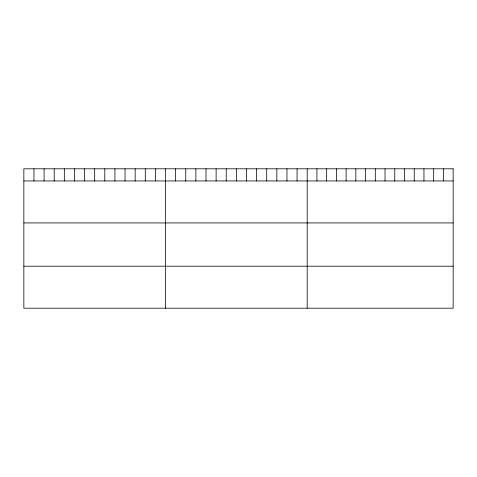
<?xml version="1.0" encoding="UTF-8"?>
<svg xmlns="http://www.w3.org/2000/svg" width="477" height="477" viewBox="0 0 477 477"><rect width="100%" height="100%" fill="white"/><g stroke="black" fill="none" stroke-linecap="round" stroke-linejoin="round"><path stroke-width="0.72" d="M23.85 180.944L453.15 180.944M23.85 222.938L453.15 222.938M23.85 266.202L453.15 266.202M443.419 168.804L443.419 180.944M433.688 168.804L433.688 180.944M423.958 168.804L423.958 180.944M414.227 168.804L414.227 180.944M404.496 168.804L404.496 180.944M394.765 168.804L394.765 180.944M385.034 168.804L385.034 180.944M375.304 168.804L375.304 180.944M365.573 168.804L365.573 180.944M355.842 168.804L355.842 180.944M346.111 168.804L346.111 180.944M336.38 168.804L336.38 180.944M326.65 168.804L326.65 180.944M316.919 168.804L316.919 180.944M307.188 168.804L307.188 308.196M297.07 168.804L297.07 180.944M286.951 168.804L286.951 180.944M276.833 168.804L276.833 180.944M266.709 168.804L266.709 180.944M256.59 168.804L256.59 180.944M246.472 168.804L246.472 180.944M236.353 168.804L236.353 180.944M226.235 168.804L226.235 180.944M216.117 168.804L216.117 180.944M205.998 168.804L205.998 180.944M195.874 168.804L195.874 180.944M185.756 168.804L185.756 180.944M175.637 168.804L175.637 180.944M165.519 168.804L165.519 308.196M155.401 168.804L155.401 180.944M145.282 168.804L145.282 180.944M135.164 168.804L135.164 180.944M125.04 168.804L125.04 180.944M114.921 168.804L114.921 180.944M104.803 168.804L104.803 180.944M94.684 168.804L94.684 180.944M84.566 168.804L84.566 180.944M74.448 168.804L74.448 180.944M64.329 168.804L64.329 180.944M54.205 168.804L54.205 180.944M44.087 168.804L44.087 180.944M33.968 168.804L33.968 180.944M453.15 168.804L23.85 168.804L23.85 308.196L453.15 308.196L453.15 168.804"/></g></svg>
